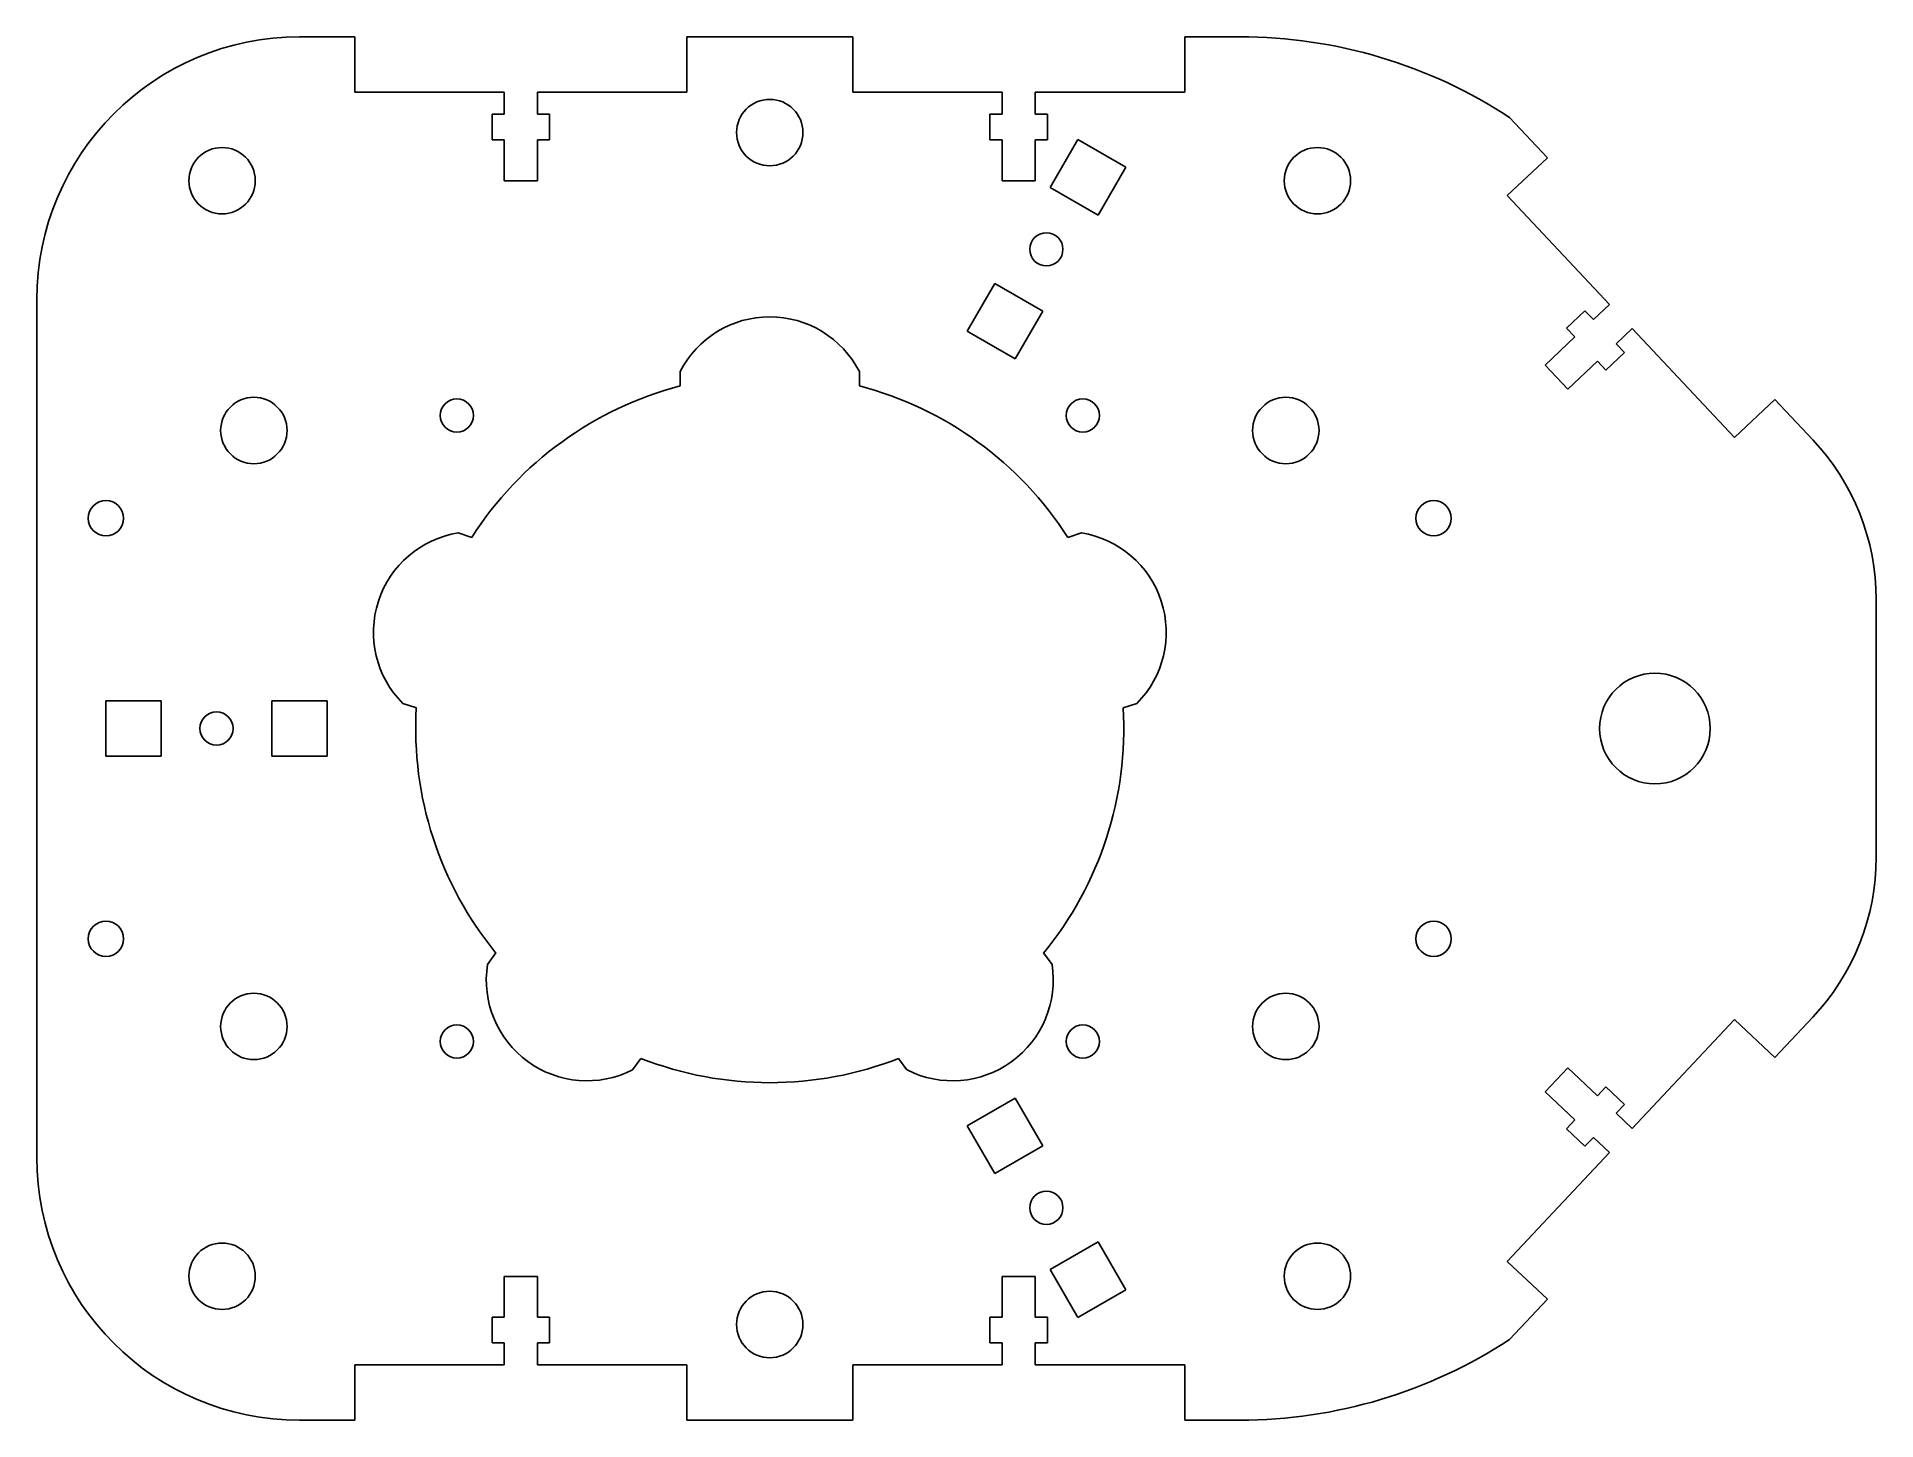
# Model space of a CAD drawing. Header units: millimetres. Extents: x -90 to 76, y -67 to 58.
import ezdxf

# ---------------------------------------------------------------- set-up
doc = ezdxf.new("R2010")
doc.units = ezdxf.units.MM

msp = doc.modelspace()

# ---------------------------------------------------------------- linework, layer by layer
at = {"color": 7, "linetype": 'Continuous', "lineweight": 25}
for p, q in [((-61.61, 58.49), (-66.61, 58.49)), ((-61.61, 53.49), (-61.61, 58.49)), ((-16.61, 58.49), (-31.61, 58.49)), ((-31.61, 58.49), (-31.61, 53.49)), ((-16.61, 53.49), (-16.61, 58.49)), ((18.39, 58.49), (13.39, 58.49)), ((13.39, 58.49), (13.39, 53.49)), ((-48.11, 53.49), (-61.61, 53.49)), ((-48.11, 51.49), (-48.11, 53.49)), ((-31.61, 53.49), (-45.11, 53.49)), ((-45.11, 53.49), (-45.11, 51.49)), ((-3.11, 53.49), (-16.61, 53.49)), ((-3.11, 51.49), (-3.11, 53.49)), ((13.39, 53.49), (-0.11, 53.49)), ((-0.11, 53.49), (-0.11, 51.49)), ((-49.21, 49.19), (-49.21, 51.49)), ((-49.21, 51.49), (-48.11, 51.49)), ((-45.11, 51.49), (-44.01, 51.49)), ((-44.01, 51.49), (-44.01, 49.19)), ((-4.21, 49.19), (-4.21, 51.49)), ((-4.21, 51.49), (-3.11, 51.49)), ((-0.11, 51.49), (0.99, 51.49)), ((0.99, 51.49), (0.99, 49.19)), ((46.17, 47.57), (42.74, 51.21)), ((-48.11, 49.19), (-49.21, 49.19)), ((-48.11, 45.49), (-48.11, 49.19)), ((-44.01, 49.19), (-45.11, 49.19)), ((-45.11, 49.19), (-45.11, 45.49)), ((-3.11, 49.19), (-4.21, 49.19)), ((-3.11, 45.49), (-3.11, 49.19)), ((0.99, 49.19), (-0.11, 49.19)), ((-0.11, 49.19), (-0.11, 45.49)), ((3.73, 49.2), (1.23, 44.87)), ((8.06, 46.7), (3.73, 49.2)), ((5.56, 42.37), (8.06, 46.7)), ((42.53, 44.14), (46.17, 47.57)), ((-45.11, 45.49), (-48.11, 45.49)), ((-0.11, 45.49), (-3.11, 45.49)), ((1.23, 44.87), (5.56, 42.37)), ((51.78, 34.31), (42.53, 44.14)), ((-3.77, 36.21), (-6.27, 31.88)), ((0.56, 33.71), (-3.77, 36.21)), ((-90.36, 34.74), (-90.36, -42.76)), ((-1.94, 29.38), (0.56, 33.71)), ((47.9, 32.17), (49.57, 33.74)), ((49.57, 33.74), (50.33, 32.94)), ((50.33, 32.94), (51.78, 34.31)), ((-6.27, 31.88), (-1.94, 29.38)), ((48.65, 31.37), (47.9, 32.17)), ((53.84, 32.13), (52.38, 30.76)), ((63.09, 22.3), (53.84, 32.13)), ((45.96, 28.83), (48.65, 31.37)), ((53.14, 29.96), (51.46, 28.38)), ((52.38, 30.76), (53.14, 29.96)), ((48.01, 26.64), (45.96, 28.83)), ((50.71, 29.18), (48.01, 26.64)), ((51.46, 28.38), (50.71, 29.18)), ((-32.21, 28.24), (-32.21, 26.95)), ((-16.01, 26.95), (-16.01, 28.24)), ((66.73, 25.72), (63.09, 22.3)), ((70.16, 22.08), (66.73, 25.72)), ((-51.05, 13.26), (-52.27, 13.66)), ((4.06, 13.66), (2.83, 13.26)), ((75.89, -15.64), (75.89, 7.63)), ((-79.11, -1.51), (-84.11, -1.51)), ((-84.11, -1.51), (-84.11, -6.51)), ((-79.11, -6.51), (-79.11, -1.51)), ((-69.11, -1.51), (-69.11, -6.51)), ((-64.11, -1.51), (-69.11, -1.51)), ((-64.11, -6.51), (-64.11, -1.51)), ((-57.28, -1.75), (-56.05, -2.14)), ((7.84, -2.14), (9.06, -1.75)), ((-84.11, -6.51), (-79.11, -6.51)), ((-69.11, -6.51), (-64.11, -6.51)), ((-48.86, -24.29), (-49.62, -25.33)), ((1.4, -25.33), (0.64, -24.29)), ((53.84, -40.14), (63.09, -30.31)), ((63.09, -30.31), (66.73, -33.74)), ((66.73, -33.74), (70.16, -30.1)), ((-36.51, -34.86), (-35.75, -33.81)), ((-12.47, -33.81), (-11.71, -34.86)), ((45.96, -36.84), (48.01, -34.66)), ((48.01, -34.66), (50.71, -37.19)), ((50.71, -37.19), (51.46, -36.39)), ((51.46, -36.39), (53.14, -37.97)), ((-1.94, -37.4), (-6.27, -39.9)), ((0.56, -41.73), (-1.94, -37.4)), ((48.65, -39.38), (45.96, -36.84)), ((53.14, -37.97), (52.38, -38.77)), ((-6.27, -39.9), (-3.77, -44.23)), ((47.9, -40.18), (48.65, -39.38)), ((52.38, -38.77), (53.84, -40.14)), ((49.57, -41.76), (47.9, -40.18)), ((50.33, -40.96), (49.57, -41.76)), ((51.78, -42.33), (50.33, -40.96)), ((-3.77, -44.23), (0.56, -41.73)), ((42.53, -52.16), (51.78, -42.33)), ((5.56, -50.39), (1.23, -52.89)), ((8.06, -54.72), (5.56, -50.39)), ((1.23, -52.89), (3.73, -57.22)), ((46.17, -55.58), (42.53, -52.16)), ((-48.11, -57.21), (-48.11, -53.51)), ((-48.11, -53.51), (-45.11, -53.51)), ((-45.11, -53.51), (-45.11, -57.21)), ((-3.11, -57.21), (-3.11, -53.51)), ((-3.11, -53.51), (-0.11, -53.51)), ((-0.11, -53.51), (-0.11, -57.21)), ((3.73, -57.22), (8.06, -54.72)), ((42.74, -59.23), (46.17, -55.58)), ((-49.21, -59.51), (-49.21, -57.21)), ((-49.21, -57.21), (-48.11, -57.21)), ((-45.11, -57.21), (-44.01, -57.21)), ((-44.01, -57.21), (-44.01, -59.51)), ((-4.21, -59.51), (-4.21, -57.21)), ((-4.21, -57.21), (-3.11, -57.21)), ((-0.11, -57.21), (0.99, -57.21)), ((0.99, -57.21), (0.99, -59.51)), ((-48.11, -59.51), (-49.21, -59.51)), ((-48.11, -61.51), (-48.11, -59.51)), ((-44.01, -59.51), (-45.11, -59.51)), ((-45.11, -59.51), (-45.11, -61.51)), ((-3.11, -59.51), (-4.21, -59.51)), ((-3.11, -61.51), (-3.11, -59.51)), ((0.99, -59.51), (-0.11, -59.51)), ((-0.11, -59.51), (-0.11, -61.51)), ((-61.61, -66.51), (-61.61, -61.51)), ((-61.61, -61.51), (-48.11, -61.51)), ((-45.11, -61.51), (-31.61, -61.51)), ((-31.61, -61.51), (-31.61, -66.51)), ((-16.61, -66.51), (-16.61, -61.51)), ((-16.61, -61.51), (-3.11, -61.51)), ((-0.11, -61.51), (13.39, -61.51)), ((13.39, -61.51), (13.39, -66.51)), ((-66.61, -66.51), (-61.61, -66.51)), ((-31.61, -66.51), (-16.61, -66.51)), ((13.39, -66.51), (18.39, -66.51))]:
    msp.add_line(p, q, dxfattribs=at)
for centre, radius in [((-24.11, 49.84), 3), ((-73.61, 45.49), 3), ((25.39, 45.49), 3), ((0.89, 39.29), 1.5), ((-70.74, 22.92), 3), ((-52.39, 24.28), 1.5), ((4.18, 24.28), 1.5), ((22.53, 22.92), 3), ((-84.11, 14.99), 1.6), ((35.89, 14.99), 1.6), ((55.89, -4.01), 5), ((-74.11, -4.01), 1.5), ((-84.11, -23.01), 1.6), ((35.89, -23.01), 1.6), ((-70.74, -30.93), 3), ((22.53, -30.93), 3), ((-52.39, -32.29), 1.5), ((4.18, -32.29), 1.5), ((0.89, -47.31), 1.5), ((-73.61, -53.5), 3), ((25.39, -53.5), 3), ((-24.11, -57.86), 3)]:
    msp.add_circle(centre, radius, dxfattribs=at)
for centre, radius, start, end in [((-66.61, 34.74), 23.75, 90, 180), ((18.39, 14.13), 44.36, 56.7055, 90), ((-24.11, 24.09), 9.1, 27.1129, 152.8871), ((-24.11, -4.01), 32, 104.6625, 147.3375), ((-24.11, -4.01), 32, 32.6625, 75.3375), ((54.8, 7.63), 21.09, 0, 43.2643), ((-50.83, 4.68), 9.1, 99.1129, 224.8871), ((2.62, 4.68), 9.1, 315.1129, 80.8871), ((-24.11, -4.01), 32, 176.6625, 219.3375), ((-24.11, -4.01), 32, 320.6625, 3.3375), ((54.8, -15.64), 21.09, 316.7357, 0), ((-40.63, -26.74), 9.1, 171.1129, 296.8871), ((-7.59, -26.74), 9.1, 243.1129, 8.8871), ((-24.11, -4.01), 32, 248.6625, 291.3375), ((-66.61, -42.76), 23.75, 180, 270), ((18.39, -22.14), 44.36, 270, 303.2945)]:
    msp.add_arc(centre, radius, start, end, dxfattribs=at)

doc.saveas('drawing.dxf')
